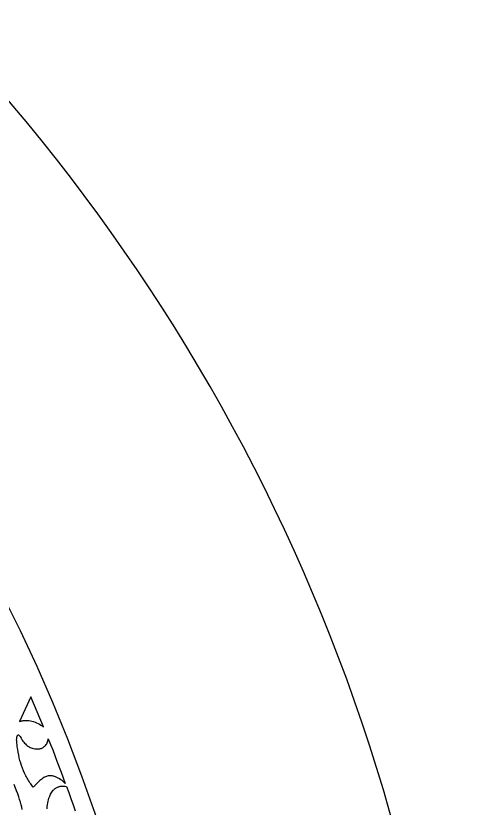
# Model space of a CAD drawing. Extents: x -540 to 540, y -540 to 540.
# Drawn here: x 413.3 to 540, y 149 to 374.1 of the extents above; entities that cross this region are included whole.
import ezdxf

# ---------------------------------------------------------------- set-up
doc = ezdxf.new("R2010")
doc.units = 0
doc.layers.add('LAYER_1', color=18, linetype='CONTINUOUS')
doc.layers.add('LAYER_2', color=174, linetype='CONTINUOUS')

msp = doc.modelspace()

# ---------------------------------------------------------------- linework, layer by layer
at = {"layer": 'LAYER_1'}
msp.add_lwpolyline([(0, 540, 0.4142135623730951), (-540, 5.68e-14, 0.4142135623730951), (0, -540, 0.4142135623730951), (540, 5.68e-14, 0.4142135623730951)], format="xyb", close=True, dxfattribs=at)
for points in [[(417.6107482910156, 180.6227416992188), (415.9755308443367, 177.1373338057796), (414.3214416503906, 173.6608428955078), (414.5283853387463, 173.7323277494716), (414.7392277645239, 173.7945127563929), (414.9536186703201, 173.8475523434749), (415.1712077987314, 173.891600937921), (415.3916448923548, 173.9268129669344), (415.6145796937869, 173.9533428577186), (415.8396619456246, 173.9713450374766), (416.0665413904643, 173.9809739334118), (416.294867770903, 173.9823839727275), (416.5242908295372, 173.9757295826271), (416.7544603089639, 173.9611651903137), (416.9850259517796, 173.9388452229907), (417.445944697965, 173.8715562721291), (417.9042450088674, 173.7750981476684), (418.3571248252606, 173.6507062672351), (418.8017820879181, 173.4996160484554), (419.2354147376141, 173.3230629089557), (419.655220715122, 173.1222822663623), (420.0583979612157, 172.8985095383015), (420.4421444166692, 172.6529801423997), (420.6258554543975, 172.5224427620166), (420.8036580222559, 172.3869294962831), (420.9752018628412, 172.2465947724025), (421.14013671875, 172.1015930175781)], [(427.3715515136719, 156.0530853271484), (426.9771231954002, 156.4235867907007), (426.7220032416984, 156.6452820660225), (426.4319977748787, 156.8802080404204), (426.1098955573858, 157.1200654664287), (425.7584853516643, 157.3565550965815), (425.3805559201587, 157.5813776834132), (425.1825179830008, 157.6868203207505), (424.9788960253137, 157.7862339794579), (424.7700386424029, 157.8785812536021), (424.5562944295739, 157.9628247372499), (424.3380119821323, 158.0379270244681), (424.1155398953839, 158.1028507093234), (423.889226764634, 158.1565583858827), (423.6594211851883, 158.1980126482127), (423.4264717523523, 158.2261760903802), (423.1907270614317, 158.240011306452), (422.952535707732, 158.2384808904948), (422.7122462865587, 158.2205474365755), (422.4702073932175, 158.1851735387608), (422.2267676230139, 158.1313217911175), (421.9822755712536, 158.0579547877124), (421.737079833242, 157.9640351226122), (421.4915290042848, 157.8485253898837), (421.2459716796875, 157.7103881835938), (420.9466457151175, 157.5174761801655), (420.6686842805752, 157.3190045029728), (420.4106994399274, 157.1169207716034), (420.1713032570407, 156.9131726056448), (419.9491077957817, 156.7097076246848), (419.7427251200173, 156.5084734483109), (419.3718463804385, 156.1204879876722), (419.0475635492375, 155.76479718043), (418.7587731373476, 155.4569819832853), (418.624217748311, 155.3258967874688), (418.4943716557021, 155.2126233529395), (418.3678469233877, 155.1191092992854), (418.2432556152344, 155.0473022460938), (418.0001660502031, 155.3424863639926), (417.7647099542099, 155.6439334030572), (417.5367851220466, 155.9514068964283), (417.3162893485045, 156.2646703772465), (417.1031204283756, 156.5834873786526), (416.8971761564514, 156.9076214337873), (416.6983543275235, 157.2368360757912), (416.5065527363838, 157.5708948378051), (416.3216691778237, 157.9095612529696), (416.143601446635, 158.2525988544253), (415.9722473376092, 158.5997711753132), (415.8075046455382, 158.9508417487737), (415.4974446914267, 159.6637317859757), (415.2126039426338, 160.3893772311568), (414.9521647574927, 161.1258863494427), (414.7153094943367, 161.8713674059588), (414.5012205114991, 162.6239286658308), (414.309080167313, 163.3816783941841), (414.1380708201119, 164.1427248561443), (413.9873748282288, 164.905176316837), (413.856174549997, 165.6671410413877), (413.74365234375, 166.4267272949219), (413.6681391540239, 167.0141825458037), (413.6092311291517, 167.5666787897675), (413.5714988347295, 168.0776725454748), (413.5595128363535, 168.5406203315872), (413.5646029999316, 168.7520321481271), (413.5778436996198, 168.9489786667664), (413.5998062561176, 169.1306419523377), (413.6310619901246, 169.2962040696739), (413.6721822223403, 169.4448470836075), (413.7237382734641, 169.5757530589713), (413.7863014641956, 169.688104060598), (413.8604431152344, 169.7810821533203), (413.9089780533186, 169.8226498131381), (413.9583577235663, 169.8480425361331), (414.0087304995981, 169.8580065185176), (414.0602447550348, 169.853287956504), (414.1130488634967, 169.8346330463045), (414.1672911986046, 169.8027879841315), (414.2806840432411, 169.702512188714), (414.401610277909, 169.5584301399498), (414.5312568915732, 169.3765114075375), (414.8214592117508, 168.9230421705616), (415.1607869154938, 168.3898610353734), (415.3518402586146, 168.1083024301956), (415.5587359145218, 167.82472455956), (415.7826608721803, 167.5450969931649), (416.0248021205548, 167.2753893007086), (416.2863466486106, 167.0215710518896), (416.4247660765704, 166.9024859593748), (416.5684814453125, 166.7896118164062), (416.7257459670941, 166.680070892274), (416.9205533974755, 166.5602501174544), (417.1492692768208, 166.4352837207742), (417.4082591454941, 166.3103059310602), (417.6938885438594, 166.1904509771394), (418.002523012281, 166.0808530878384), (418.3305280911228, 165.9866464919841), (418.674269320749, 165.9129654184034), (418.85090522347, 165.8854263989739), (419.0301122415236, 165.8649440959229), (419.2114360674555, 165.8521602878536), (419.3944223938108, 165.8477167533695), (419.5786169131354, 165.8522552710739), (419.7635653179747, 165.8664176195701), (419.9488133008742, 165.8908455774615), (420.1339065543794, 165.9261809233514), (420.3183907710358, 165.9730654358432), (420.5018116433889, 166.0321408935403), (420.6837148639843, 166.104049075046), (420.8636461253674, 166.1894317589636), (421.0411511200838, 166.2889307238964), (421.2157755406789, 166.4031877484479), (421.3870650796982, 166.5328446112215), (421.5545654296875, 166.6785430908203), (421.7536662925412, 166.8846656262203), (421.9328667108479, 167.1123736918317), (422.0911485096904, 167.3582132993174), (422.2274935141515, 167.6187304603396), (422.3408835493145, 167.8904711865611), (422.4303004402623, 168.1699814896445), (422.4947260120776, 168.4538073812522), (422.5331420898438, 168.7384948730469), (423.1726549886366, 167.1666141630215), (423.7948142635437, 165.587817638068), (424.4033379092488, 164.0035924223346), (425.0019439204354, 162.4154256399692), (426.1842750179883, 159.2332158719345)]]:
    msp.add_lwpolyline(points, close=True, dxfattribs=at)
for points in [[(415.1499502910278, 148.6682285259849), (415.0112506492559, 149.3071036751401), (414.8396021177247, 149.9856679460452), (414.6368332069583, 150.7032884957039), (414.4047724274808, 151.4593324811202), (414.1452482898163, 152.2531670592975), (413.8600893044888, 153.0841593872397), (413.5511239820225, 153.9516766219506), (412.8690883677696, 155.793754439693)], [(422.1898248470109, 148.8780656166481), (422.2552560799243, 149.4782300396659), (422.3319825616824, 150.0367628033224), (422.4192164426459, 150.5531324626138), (422.5161698731754, 151.0268075725361), (422.6220550036315, 151.4572566880854), (422.736083984375, 151.8439483642578), (422.8724016106983, 152.2359123488491), (422.9656024916675, 152.472611283773), (423.0772257057739, 152.7290165456615), (423.2085669689665, 152.9995494084237), (423.3609219971946, 153.278631145969), (423.5355865064073, 153.5606830322066), (423.7338562125537, 153.8401263410459), (423.957026831583, 154.111382346396), (424.0783548946628, 154.2421967583593), (424.2063940794442, 154.3688723221663), (424.3413063504208, 154.4907116970557), (424.4832536720865, 154.6070175422661), (424.6323980089347, 154.7170925170362), (424.7889013254591, 154.8202392806046), (424.9529255861534, 154.91576049221), (425.1246327555111, 155.0029588110911), (425.3041847980259, 155.0811368964865), (425.4917436781915, 155.1495974076348), (425.6874713605015, 155.2076430037748), (425.8915298094495, 155.2545763441451), (426.1040809895293, 155.2897000879844), (426.3252868652344, 155.3123168945312), (426.6674756538005, 155.323065274651), (427.0103679142553, 155.3081995574257), (427.3517688445356, 155.2702269508918), (427.6894836425781, 155.2116546630859), (428.3289506877861, 153.4877481763728), (428.9497928803265, 151.7570761214322), (429.5556793746242, 150.0209849109033), (430.1502793251041, 148.2808209574249)]]:
    msp.add_lwpolyline(points, dxfattribs=at)
at = {"layer": 'LAYER_2'}
msp.add_lwpolyline([(460, 0, 0.414213562373095), (0, 460, 0.4142135623730991), (-460, -3.0695e-12, 0.4142135623730954), (0, -460, 0.4142135623730951)], format="xyb", close=True, dxfattribs=at)

doc.saveas('drawing.dxf')
